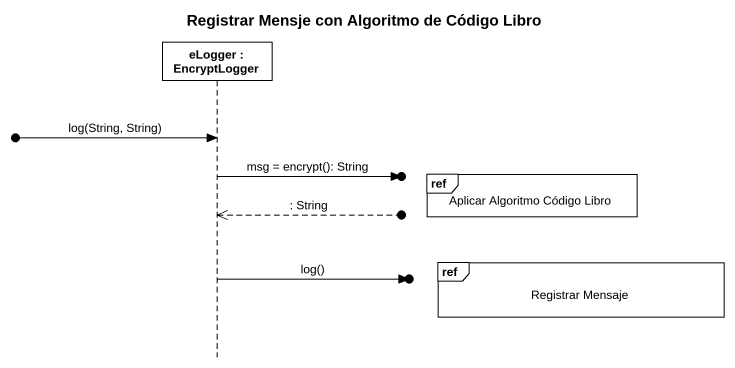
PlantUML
@startuml
title Registrar Mensje con Algoritmo de Código Libro
hide footbox
participant "eLogger : EncryptLogger" as eLogger

[o-> eLogger : log(String, String)
ref over eLogger : Aplicar Algoritmo Código Libro
eLogger ->o] : msg = encrypt(): String
eLogger <<--o] : : String
ref over eLogger : Registrar Mensaje
eLogger ->o] : log()
@enduml
